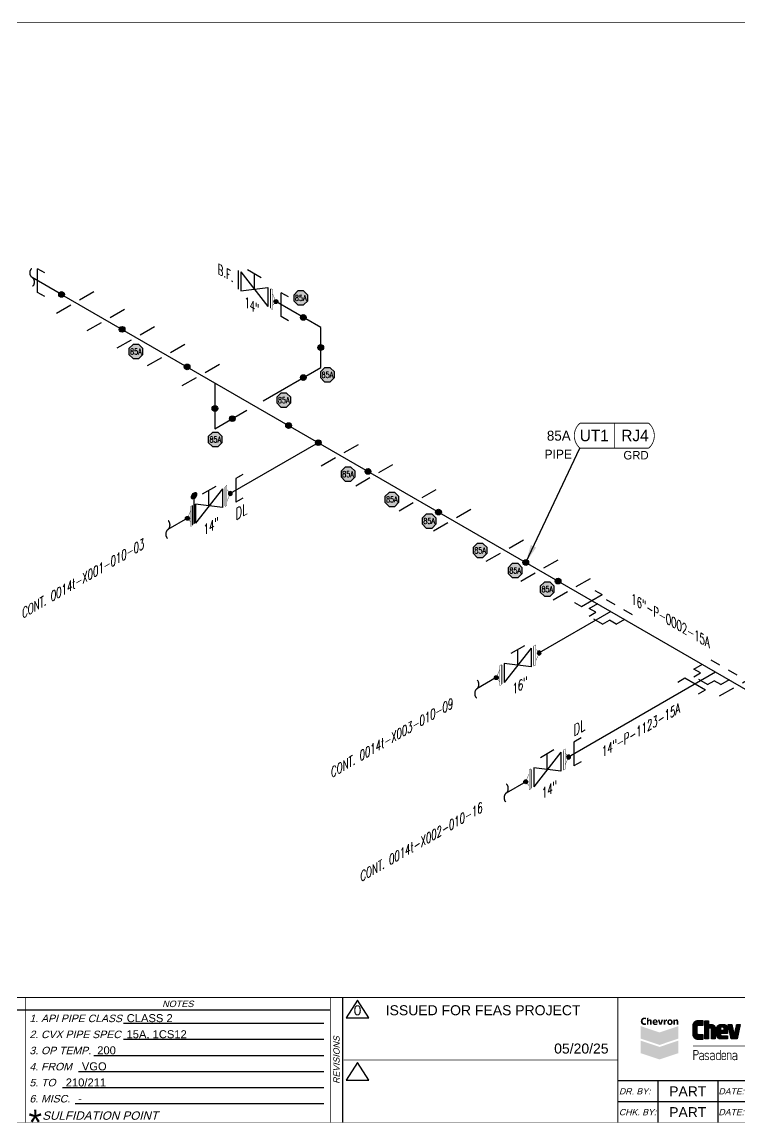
# Model space of a CAD drawing. Header units: inches. Extents: x 0.1 to 17.4, y 0.1 to 11.4.
# Drawn here: x 4.42 to 11.6, y 0.25 to 11.25 of the extents above; entities that cross this region are included whole.
import ezdxf
from ezdxf.enums import TextEntityAlignment as Align

# ---------------------------------------------------------------- set-up
doc = ezdxf.new("R2010")
doc.units = ezdxf.units.IN
doc.header["$MEASUREMENT"] = 0
doc.linetypes.add('HIDDEN2', pattern=[0.1875, 0.125, -0.0625])
for name, color, linetype in [('3', 1, 'Continuous'), ('BORDER', 3, 'Continuous'), ('BORDERTEXT', 7, 'Continuous'), ('COMP', 1, 'Continuous'), ('Continuation', 7, 'Continuous'), ('DL', 20, 'Continuous'), ('FITTINGS', 4, 'Continuous'), ('LOGO', 8, 'Continuous'), ('PART_PCML', 7, 'Continuous'), ('PART_SelectedCML_UT', 132, 'Continuous'), ('PIPE-ANNO', 150, 'HIDDEN2'), ('TEXT', 7, 'Continuous'), ('UNAS.PIPE', 251, 'Continuous'), ('WELD POINTS', 41, 'Continuous'), ('Welds', 7, 'Continuous')]:
    doc.layers.add(name, color=color, linetype=linetype)
doc.layers.add('PIPE', color=7, linetype='Continuous', lineweight=30)
doc.styles.add('CMLPAS', font='')
doc.styles.add('FEASStandard', font='arial.ttf')
doc.styles.add('ISO30', font='simplex.shx', dxfattribs={"width": 0.85, "oblique": 30, "height": 0.075})
doc.styles.add('PART_Standard', font='romans', dxfattribs={"width": 0.8, "height": 0.09})
doc.styles.add('Richmond', font='arial.ttf')
doc.styles.add('SIMPLEX', font='ROMANS')
doc.styles.get("Standard").update_dxf_attribs({"font": 'arial.ttf'})
doc.styles.get('CMLPAS').set_extended_font_data('Cordia New')
doc.dimstyles.new('Richmond', dxfattribs={"dimtxt": 0.18, "dimasz": 0.18, "dimexe": 0.18, "dimexo": 0.0625, "dimgap": 0.09, "dimtad": 0, "dimtih": 1, "dimtoh": 1, "dimdec": 4, "dimzin": 0, "dimdsep": 46, "dimtxsty": 'Richmond', "dimcen": 0.09, "dimadec": 0, "dimazin": 0, "dimtfac": 1, "dimtdec": 4, "dimtofl": 0, "dimtmove": 0, "dimatfit": 3, "dimfxl": 1, "dimtolj": 1, "dimtzin": 0, "dimarcsym": 0})
doc.dimstyles.get("Standard").update_dxf_attribs({"dimtxt": 0.18, "dimasz": 0.18, "dimexe": 0.18, "dimexo": 0.0625, "dimgap": 0.09, "dimtad": 0, "dimtih": 1, "dimtoh": 1, "dimdec": 4, "dimzin": 0, "dimdsep": 46, "dimtxsty": 'Standard', "dimcen": 0.09, "dimadec": 0, "dimazin": 0, "dimtfac": 1, "dimtdec": 4, "dimtofl": 0, "dimtmove": 0, "dimatfit": 3, "dimfxl": 1, "dimtolj": 1, "dimtzin": 0, "dimarcsym": 0})

# ---------------------------------------------------------------- blocks, each defined once
blk = doc.blocks.new('Border')
at = {"layer": 'LOGO', "lineweight": 0}
h = blk.add_hatch(color=164, dxfattribs=at)
edge = h.paths.add_edge_path()
edge.add_spline(control_points=[(10.659, 1.229), (10.656, 1.227), (10.65, 1.225), (10.642, 1.225), (10.618, 1.225), (10.605, 1.242), (10.605, 1.262), (10.605, 1.287), (10.622, 1.3), (10.643, 1.3), (10.652, 1.3), (10.656, 1.298), (10.659, 1.297), (10.659, 1.297), (10.656, 1.282), (10.656, 1.282), (10.653, 1.284), (10.65, 1.285), (10.644, 1.285), (10.634, 1.285), (10.623, 1.279), (10.623, 1.263), (10.623, 1.248), (10.632, 1.241), (10.644, 1.241), (10.649, 1.241), (10.652, 1.241), (10.656, 1.243), (10.656, 1.243), (10.659, 1.229), (10.659, 1.229)], knot_values=[0, 0, 0, 0, 1, 1, 1, 2, 2, 2, 3, 3, 3, 4, 4, 4, 5, 5, 5, 6, 6, 6, 7, 7, 7, 8, 8, 8, 9, 9, 9, 10, 10, 10, 10], degree=3, periodic=0)
h = blk.add_hatch(color=150, dxfattribs=at)
h.set_gradient(color1=(0, 127, 255), color2=(0, 59, 117), rotation=45, one_color=1, tint=0.23, name='HEMISPHERICAL')
h.paths.add_polyline_path([(10.605, 1.089), (10.605, 1.214), (10.793, 1.151)])
h = blk.add_hatch(color=142, dxfattribs=at)
h.set_gradient(color1=(0, 153, 204), color2=(0, 57, 77), rotation=75, one_color=1, tint=0.15, name='INVCYLINDER')
h.paths.add_polyline_path([(10.98, 1.214), (10.793, 1.151), (10.605, 1.089), (10.793, 1.026), (10.98, 1.089)])
h = blk.add_hatch(color=164, dxfattribs=at)
edge = h.paths.add_edge_path()
edge.add_spline(control_points=[(10.698, 1.282), (10.692, 1.282), (10.685, 1.279), (10.682, 1.274), (10.682, 1.274), (10.682, 1.274), (10.682, 1.274), (10.682, 1.274), (10.682, 1.3), (10.682, 1.3), (10.682, 1.3), (10.666, 1.294), (10.666, 1.294), (10.666, 1.294), (10.666, 1.228), (10.666, 1.228), (10.666, 1.228), (10.682, 1.228), (10.682, 1.228), (10.682, 1.228), (10.682, 1.259), (10.682, 1.259), (10.682, 1.263), (10.685, 1.268), (10.691, 1.268), (10.697, 1.268), (10.699, 1.263), (10.699, 1.256), (10.699, 1.256), (10.699, 1.228), (10.699, 1.228), (10.699, 1.228), (10.715, 1.228), (10.715, 1.228), (10.715, 1.228), (10.715, 1.259), (10.715, 1.259), (10.715, 1.275), (10.708, 1.282), (10.698, 1.282)], knot_values=[0, 0, 0, 0, 1, 1, 1, 2, 2, 2, 3, 3, 3, 4, 4, 4, 5, 5, 5, 6, 6, 6, 7, 7, 7, 8, 8, 8, 9, 9, 9, 10, 10, 10, 11, 11, 11, 12, 12, 12, 13, 13, 13, 13], degree=3, periodic=0)
h = blk.add_hatch(color=164, dxfattribs=at)
edge = h.paths.add_edge_path(flags=16)
edge.add_spline(control_points=[(10.758, 1.26), (10.758, 1.264), (10.756, 1.271), (10.749, 1.271), (10.742, 1.271), (10.739, 1.265), (10.739, 1.26), (10.739, 1.26), (10.758, 1.26), (10.758, 1.26)], knot_values=[0, 0, 0, 0, 1, 1, 1, 2, 2, 2, 3, 3, 3, 3], degree=3, periodic=0)
edge = h.paths.add_edge_path()
edge.add_spline(control_points=[(10.739, 1.249), (10.74, 1.242), (10.745, 1.238), (10.754, 1.238), (10.759, 1.238), (10.765, 1.24), (10.769, 1.242), (10.769, 1.242), (10.771, 1.23), (10.771, 1.23), (10.765, 1.227), (10.758, 1.225), (10.751, 1.225), (10.732, 1.225), (10.722, 1.237), (10.722, 1.254), (10.722, 1.271), (10.733, 1.282), (10.75, 1.282), (10.767, 1.282), (10.774, 1.27), (10.774, 1.254), (10.774, 1.253), (10.774, 1.25), (10.774, 1.249), (10.774, 1.249), (10.739, 1.249), (10.739, 1.249)], knot_values=[0, 0, 0, 0, 1, 1, 1, 2, 2, 2, 3, 3, 3, 4, 4, 4, 5, 5, 5, 6, 6, 6, 7, 7, 7, 8, 8, 8, 9, 9, 9, 9], degree=3, periodic=0)
blk.add_hatch(color=164, dxfattribs=at).paths.add_polyline_path([(10.793, 1.228), (10.775, 1.28), (10.793, 1.28), (10.802, 1.243), (10.803, 1.243), (10.812, 1.28), (10.83, 1.28), (10.812, 1.228)])
h = blk.add_hatch(color=164, dxfattribs=at)
edge = h.paths.add_edge_path()
edge.add_spline(control_points=[(10.834, 1.263), (10.834, 1.271), (10.834, 1.276), (10.834, 1.28), (10.834, 1.28), (10.849, 1.28), (10.849, 1.28), (10.849, 1.28), (10.849, 1.27), (10.849, 1.27), (10.849, 1.27), (10.85, 1.27), (10.85, 1.27), (10.852, 1.278), (10.857, 1.281), (10.863, 1.281), (10.865, 1.281), (10.866, 1.281), (10.868, 1.281), (10.868, 1.281), (10.868, 1.266), (10.868, 1.266), (10.867, 1.266), (10.864, 1.266), (10.862, 1.266), (10.855, 1.265), (10.852, 1.261), (10.851, 1.256), (10.85, 1.255), (10.85, 1.254), (10.85, 1.252), (10.85, 1.252), (10.85, 1.228), (10.85, 1.228), (10.85, 1.228), (10.834, 1.228), (10.834, 1.228), (10.834, 1.228), (10.834, 1.263), (10.834, 1.263)], knot_values=[0, 0, 0, 0, 1, 1, 1, 2, 2, 2, 3, 3, 3, 4, 4, 4, 5, 5, 5, 6, 6, 6, 7, 7, 7, 8, 8, 8, 9, 9, 9, 10, 10, 10, 11, 11, 11, 12, 12, 12, 13, 13, 13, 13], degree=3, periodic=0)
h = blk.add_hatch(color=164, dxfattribs=at)
edge = h.paths.add_edge_path(flags=16)
edge.add_spline(control_points=[(10.908, 1.254), (10.908, 1.262), (10.905, 1.27), (10.897, 1.27), (10.889, 1.27), (10.886, 1.262), (10.886, 1.254), (10.886, 1.245), (10.889, 1.238), (10.897, 1.238), (10.905, 1.238), (10.908, 1.245), (10.908, 1.254)], knot_values=[0, 0, 0, 0, 1, 1, 1, 2, 2, 2, 3, 3, 3, 4, 4, 4, 4], degree=3, periodic=0)
edge = h.paths.add_edge_path()
edge.add_spline(control_points=[(10.924, 1.254), (10.924, 1.237), (10.914, 1.225), (10.897, 1.225), (10.88, 1.225), (10.87, 1.237), (10.87, 1.254), (10.87, 1.271), (10.88, 1.282), (10.897, 1.282), (10.914, 1.282), (10.924, 1.271), (10.924, 1.254)], knot_values=[0, 0, 0, 0, 1, 1, 1, 2, 2, 2, 3, 3, 3, 4, 4, 4, 4], degree=3, periodic=0)
h = blk.add_hatch(color=164, dxfattribs=at)
edge = h.paths.add_edge_path()
edge.add_spline(control_points=[(10.931, 1.263), (10.931, 1.27), (10.931, 1.275), (10.931, 1.28), (10.931, 1.28), (10.946, 1.28), (10.946, 1.28), (10.946, 1.28), (10.946, 1.273), (10.946, 1.273), (10.946, 1.273), (10.946, 1.273), (10.946, 1.273), (10.948, 1.276), (10.954, 1.282), (10.963, 1.282), (10.973, 1.282), (10.98, 1.275), (10.98, 1.259), (10.98, 1.259), (10.98, 1.228), (10.98, 1.228), (10.98, 1.228), (10.964, 1.228), (10.964, 1.228), (10.964, 1.228), (10.964, 1.257), (10.964, 1.257), (10.964, 1.263), (10.962, 1.268), (10.956, 1.268), (10.951, 1.268), (10.949, 1.265), (10.948, 1.262), (10.947, 1.261), (10.947, 1.259), (10.947, 1.258), (10.947, 1.258), (10.947, 1.228), (10.947, 1.228), (10.947, 1.228), (10.931, 1.228), (10.931, 1.228), (10.931, 1.228), (10.931, 1.263), (10.931, 1.263)], knot_values=[0, 0, 0, 0, 1, 1, 1, 2, 2, 2, 3, 3, 3, 4, 4, 4, 5, 5, 5, 6, 6, 6, 7, 7, 7, 8, 8, 8, 9, 9, 9, 10, 10, 10, 11, 11, 11, 12, 12, 12, 13, 13, 13, 14, 14, 14, 15, 15, 15, 15], degree=3, periodic=0)
h = blk.add_hatch(color=242, dxfattribs=at)
h.set_gradient(color1=(204, 0, 51), color2=(102, 0, 26), rotation=45, one_color=1, tint=0.2, name='HEMISPHERICAL')
h.paths.add_polyline_path([(10.605, 0.944), (10.605, 1.069), (10.793, 1.006)])
h = blk.add_hatch(color=1, dxfattribs=at)
h.set_gradient(color1=(255, 0, 0), color2=(87, 0, 0), rotation=75, one_color=1, tint=0.17, name='INVCYLINDER')
h.paths.add_polyline_path([(10.98, 1.069), (10.793, 1.006), (10.605, 0.944), (10.793, 0.881), (10.98, 0.944)])
blk.add_line((5.432, 1.244), (7.435, 1.244))
for points in [[(5.43, 1.083), (7.435, 1.083)], [(5.136, 0.922), (7.435, 0.922)], [(4.982, 0.762), (7.435, 0.762)], [(4.822, 0.601), (7.435, 0.601)], [(4.947, 0.44), (7.435, 0.44)]]:
    blk.add_lwpolyline(points)
at = {"layer": 'BORDER'}
for p, q in [((7.625, 0.25), (7.625, 1.5)), ((7.5, 1.375), (0.25, 1.375)), ((12.25, 0.667), (10.375, 0.667)), ((10.775, 0.667), (10.775, 0.25)), ((11.375, 0.667), (11.375, 0.25)), ((12.25, 0.458), (10.375, 0.458))]:
    blk.add_line(p, q, dxfattribs=at)
at = {"layer": 'BORDER', "const_width": 0.005}
blk.add_lwpolyline([(0.25, 0.25), (17.25, 0.25), (17.25, 11.25), (0.25, 11.25)], close=True, dxfattribs=at)
at = {"layer": 'BORDER', "const_width": 0.00833}
for points in [[(17.25, 1.5), (0.25, 1.5)], [(4.45, 0.25), (4.45, 1.5)], [(7.5, 0.25), (7.5, 1.5)], [(10.375, 0.25), (10.375, 1.5)], [(7.634, 0.875), (10.375, 0.875)]]:
    blk.add_lwpolyline(points, dxfattribs=at)
at = {"layer": 'LOGO'}
for p, q in [((11.13, 1.118), (11.13, 1.233)), ((11.133, 1.109), (11.133, 1.242)), ((11.136, 1.103), (11.136, 1.248)), ((11.139, 1.099), (11.139, 1.252)), ((11.143, 1.096), (11.143, 1.255)), ((11.146, 1.094), (11.146, 1.257)), ((11.149, 1.091), (11.149, 1.26)), ((11.152, 1.09), (11.152, 1.261)), ((11.155, 1.088), (11.155, 1.263)), ((11.158, 1.087), (11.158, 1.264)), ((11.161, 1.086), (11.161, 1.265)), ((11.164, 1.086), (11.164, 1.265)), ((11.168, 1.085), (11.168, 1.266)), ((11.171, 1.216), (11.171, 1.266)), ((11.174, 1.22), (11.174, 1.266)), ((11.177, 1.222), (11.177, 1.266)), ((11.18, 1.223), (11.18, 1.266)), ((11.183, 1.224), (11.183, 1.266)), ((11.186, 1.224), (11.186, 1.266)), ((11.189, 1.224), (11.189, 1.266)), ((11.193, 1.224), (11.193, 1.266)), ((11.196, 1.224), (11.196, 1.266)), ((11.199, 1.224), (11.199, 1.266)), ((11.202, 1.224), (11.202, 1.266)), ((11.205, 1.224), (11.205, 1.266)), ((11.208, 1.224), (11.208, 1.266)), ((11.211, 1.224), (11.211, 1.266)), ((11.214, 1.224), (11.214, 1.266)), ((11.218, 1.224), (11.218, 1.266)), ((11.221, 1.224), (11.221, 1.266)), ((11.224, 1.224), (11.224, 1.266)), ((11.227, 1.224), (11.227, 1.266)), ((11.246, 1.086), (11.246, 1.266)), ((11.249, 1.086), (11.249, 1.266)), ((11.252, 1.086), (11.252, 1.266)), ((11.255, 1.086), (11.255, 1.266)), ((11.258, 1.086), (11.258, 1.266)), ((11.261, 1.086), (11.261, 1.266)), ((11.264, 1.086), (11.264, 1.266)), ((11.268, 1.086), (11.268, 1.266)), ((11.271, 1.086), (11.271, 1.266)), ((11.274, 1.086), (11.274, 1.266)), ((11.277, 1.086), (11.277, 1.266)), ((11.28, 1.086), (11.28, 1.266)), ((11.283, 1.194), (11.283, 1.229)), ((11.286, 1.194), (11.286, 1.229)), ((11.289, 1.194), (11.289, 1.229)), ((11.293, 1.194), (11.293, 1.229)), ((11.296, 1.194), (11.296, 1.229)), ((11.299, 1.194), (11.299, 1.229)), ((11.302, 1.193), (11.302, 1.229)), ((11.305, 1.192), (11.305, 1.229)), ((11.308, 1.19), (11.308, 1.229)), ((11.311, 1.186), (11.311, 1.229)), ((11.314, 1.086), (11.314, 1.229)), ((11.318, 1.086), (11.318, 1.229)), ((11.321, 1.086), (11.321, 1.229)), ((11.324, 1.086), (11.324, 1.228)), ((11.327, 1.086), (11.327, 1.227)), ((11.33, 1.086), (11.33, 1.226)), ((11.333, 1.086), (11.333, 1.224)), ((11.336, 1.086), (11.336, 1.221)), ((11.339, 1.086), (11.339, 1.219)), ((11.343, 1.086), (11.343, 1.215)), ((11.371, 1.104), (11.371, 1.211)), ((11.374, 1.099), (11.374, 1.216)), ((11.377, 1.096), (11.377, 1.219)), ((11.38, 1.093), (11.38, 1.222)), ((11.383, 1.091), (11.383, 1.224)), ((11.386, 1.089), (11.386, 1.226)), ((11.389, 1.088), (11.389, 1.227)), ((11.393, 1.087), (11.393, 1.228)), ((11.396, 1.086), (11.396, 1.229)), ((11.399, 1.086), (11.399, 1.229)), ((11.402, 1.139), (11.402, 1.229)), ((11.405, 1.2), (11.405, 1.229)), ((11.408, 1.202), (11.408, 1.229)), ((11.411, 1.204), (11.411, 1.229)), ((11.414, 1.205), (11.414, 1.229)), ((11.418, 1.205), (11.418, 1.229)), ((11.421, 1.205), (11.421, 1.229)), ((11.424, 1.205), (11.424, 1.229)), ((11.427, 1.205), (11.427, 1.229)), ((11.43, 1.204), (11.43, 1.229)), ((11.433, 1.202), (11.433, 1.229)), ((11.436, 1.199), (11.436, 1.229)), ((11.439, 1.139), (11.439, 1.229)), ((11.443, 1.139), (11.443, 1.229)), ((11.446, 1.139), (11.446, 1.229)), ((11.449, 1.139), (11.449, 1.228)), ((11.452, 1.139), (11.452, 1.227)), ((11.455, 1.139), (11.455, 1.225)), ((11.458, 1.139), (11.458, 1.223)), ((11.461, 1.139), (11.461, 1.221)), ((11.464, 1.139), (11.464, 1.218)), ((11.468, 1.139), (11.468, 1.214)), ((11.483, 1.216), (11.483, 1.229)), ((11.486, 1.201), (11.486, 1.229)), ((11.489, 1.186), (11.489, 1.229)), ((11.493, 1.171), (11.493, 1.229)), ((11.496, 1.156), (11.496, 1.229)), ((11.499, 1.141), (11.499, 1.229)), ((11.502, 1.126), (11.502, 1.229)), ((11.505, 1.111), (11.505, 1.229)), ((11.508, 1.096), (11.508, 1.229)), ((11.511, 1.086), (11.511, 1.229)), ((11.514, 1.086), (11.514, 1.229)), ((11.518, 1.086), (11.518, 1.224)), ((11.561, 1.086), (11.561, 1.215)), ((11.564, 1.086), (11.564, 1.228)), ((11.568, 1.086), (11.568, 1.229)), ((11.571, 1.089), (11.571, 1.229)), ((11.574, 1.104), (11.574, 1.229)), ((11.577, 1.119), (11.577, 1.229)), ((11.58, 1.134), (11.58, 1.229)), ((11.583, 1.149), (11.583, 1.229)), ((11.586, 1.163), (11.586, 1.229)), ((11.589, 1.178), (11.589, 1.229)), ((11.593, 1.193), (11.593, 1.229)), ((11.596, 1.208), (11.596, 1.229)), ((11.171, 1.085), (11.171, 1.136)), ((11.174, 1.085), (11.174, 1.132)), ((11.177, 1.085), (11.177, 1.13)), ((11.18, 1.085), (11.18, 1.128)), ((11.183, 1.085), (11.183, 1.128)), ((11.186, 1.085), (11.186, 1.127)), ((11.189, 1.085), (11.189, 1.127)), ((11.193, 1.085), (11.193, 1.127)), ((11.196, 1.085), (11.196, 1.127)), ((11.199, 1.085), (11.199, 1.127)), ((11.202, 1.085), (11.202, 1.127)), ((11.205, 1.085), (11.205, 1.127)), ((11.208, 1.085), (11.208, 1.127)), ((11.211, 1.085), (11.211, 1.127)), ((11.214, 1.085), (11.214, 1.127)), ((11.218, 1.085), (11.218, 1.127)), ((11.221, 1.085), (11.221, 1.127)), ((11.224, 1.085), (11.224, 1.127)), ((11.227, 1.085), (11.227, 1.127)), ((11.346, 1.086), (11.346, 1.21)), ((11.349, 1.086), (11.349, 1.2)), ((11.368, 1.111), (11.368, 1.204)), ((11.402, 1.086), (11.402, 1.132)), ((11.405, 1.139), (11.405, 1.174)), ((11.405, 1.086), (11.405, 1.124)), ((11.408, 1.139), (11.408, 1.174)), ((11.408, 1.086), (11.408, 1.121)), ((11.411, 1.139), (11.411, 1.174)), ((11.411, 1.086), (11.411, 1.119)), ((11.414, 1.139), (11.414, 1.174)), ((11.414, 1.086), (11.414, 1.118)), ((11.418, 1.139), (11.418, 1.174)), ((11.418, 1.086), (11.418, 1.117)), ((11.421, 1.139), (11.421, 1.174)), ((11.421, 1.086), (11.421, 1.117)), ((11.424, 1.139), (11.424, 1.174)), ((11.424, 1.086), (11.424, 1.117)), ((11.427, 1.139), (11.427, 1.174)), ((11.427, 1.086), (11.427, 1.117)), ((11.43, 1.139), (11.43, 1.174)), ((11.43, 1.086), (11.43, 1.117)), ((11.433, 1.139), (11.433, 1.174)), ((11.433, 1.086), (11.433, 1.117)), ((11.436, 1.139), (11.436, 1.174)), ((11.436, 1.086), (11.436, 1.117)), ((11.439, 1.086), (11.439, 1.117)), ((11.443, 1.086), (11.443, 1.117)), ((11.446, 1.086), (11.446, 1.117)), ((11.449, 1.086), (11.449, 1.117)), ((11.452, 1.086), (11.452, 1.117)), ((11.455, 1.086), (11.455, 1.117)), ((11.458, 1.086), (11.458, 1.117)), ((11.461, 1.086), (11.461, 1.117)), ((11.464, 1.086), (11.464, 1.117)), ((11.468, 1.086), (11.468, 1.117)), ((11.471, 1.139), (11.471, 1.208)), ((11.471, 1.086), (11.471, 1.117)), ((11.474, 1.139), (11.474, 1.196)), ((11.521, 1.086), (11.521, 1.209)), ((11.524, 1.086), (11.524, 1.195)), ((11.527, 1.086), (11.527, 1.181)), ((11.53, 1.086), (11.53, 1.167)), ((11.533, 1.086), (11.533, 1.153)), ((11.536, 1.086), (11.536, 1.138)), ((11.539, 1.086), (11.539, 1.124)), ((11.543, 1.086), (11.543, 1.133)), ((11.546, 1.086), (11.546, 1.146)), ((11.549, 1.086), (11.549, 1.16)), ((11.552, 1.086), (11.552, 1.174)), ((11.555, 1.086), (11.555, 1.187)), ((11.558, 1.086), (11.558, 1.201))]:
    blk.add_line(p, q, dxfattribs=at)
for points in [[(11.129, 1.225), (11.128, 1.209), (11.127, 1.192), (11.127, 1.176), (11.127, 1.16), (11.128, 1.144), (11.129, 1.127), (11.129, 1.127), (11.129, 1.125), (11.13, 1.122), (11.13, 1.12), (11.13, 1.117), (11.131, 1.115), (11.132, 1.112), (11.133, 1.11), (11.134, 1.108), (11.135, 1.106), (11.136, 1.104), (11.137, 1.102), (11.139, 1.1), (11.141, 1.098), (11.142, 1.097), (11.144, 1.095), (11.146, 1.093), (11.148, 1.092), (11.15, 1.091), (11.152, 1.09), (11.155, 1.089), (11.157, 1.088), (11.159, 1.087), (11.161, 1.086), (11.164, 1.086), (11.166, 1.085), (11.169, 1.085), (11.171, 1.085), (11.228, 1.085)], [(11.228, 1.086), (11.228, 1.127), (11.186, 1.127), (11.184, 1.128), (11.183, 1.128), (11.181, 1.128), (11.18, 1.129), (11.178, 1.129), (11.177, 1.13), (11.176, 1.131), (11.174, 1.132), (11.173, 1.133), (11.172, 1.134), (11.171, 1.135), (11.17, 1.136), (11.17, 1.138), (11.169, 1.139), (11.168, 1.141), (11.168, 1.142), (11.168, 1.144), (11.168, 1.145), (11.168, 1.206), (11.168, 1.208), (11.168, 1.209), (11.168, 1.211), (11.169, 1.213), (11.17, 1.214), (11.17, 1.215), (11.171, 1.217), (11.172, 1.218), (11.173, 1.219), (11.174, 1.22), (11.176, 1.221), (11.177, 1.222), (11.178, 1.223), (11.18, 1.223), (11.181, 1.224), (11.183, 1.224), (11.184, 1.224), (11.186, 1.224), (11.228, 1.224), (11.228, 1.266), (11.171, 1.266), (11.169, 1.266), (11.166, 1.266), (11.164, 1.265), (11.161, 1.265), (11.159, 1.264), (11.157, 1.263), (11.155, 1.263), (11.152, 1.261), (11.15, 1.26), (11.148, 1.259), (11.146, 1.258), (11.144, 1.256), (11.142, 1.255), (11.141, 1.253), (11.139, 1.251), (11.137, 1.249), (11.136, 1.247), (11.135, 1.245), (11.134, 1.243), (11.133, 1.241), (11.132, 1.238), (11.131, 1.236), (11.13, 1.234), (11.13, 1.231), (11.13, 1.229), (11.129, 1.227), (11.129, 1.224)], [(11.57, 1.086), (11.51, 1.086), (11.48, 1.229), (11.516, 1.229), (11.54, 1.121), (11.565, 1.229), (11.6, 1.229), (11.57, 1.086)], [(11.439, 1.174), (11.439, 1.191), (11.439, 1.192), (11.439, 1.194), (11.438, 1.195), (11.438, 1.196), (11.437, 1.198), (11.437, 1.199), (11.436, 1.2), (11.435, 1.201), (11.434, 1.202), (11.433, 1.202), (11.432, 1.203), (11.431, 1.204), (11.429, 1.204), (11.428, 1.205), (11.427, 1.205), (11.425, 1.205), (11.416, 1.205), (11.415, 1.205), (11.413, 1.205), (11.412, 1.204), (11.411, 1.204), (11.409, 1.203), (11.408, 1.202), (11.407, 1.202), (11.406, 1.201), (11.405, 1.2), (11.404, 1.199), (11.404, 1.198), (11.403, 1.196), (11.403, 1.195), (11.402, 1.194), (11.402, 1.192), (11.402, 1.191), (11.402, 1.174), (11.439, 1.174)]]:
    blk.add_lwpolyline(points, dxfattribs=at)
blk.add_lwpolyline([(11.331, 1.225), (11.333, 1.224), (11.335, 1.223), (11.337, 1.221), (11.338, 1.22), (11.34, 1.218), (11.341, 1.216), (11.343, 1.215), (11.344, 1.213), (11.345, 1.211), (11.346, 1.209), (11.347, 1.207), (11.348, 1.205), (11.348, 1.203), (11.349, 1.2), (11.349, 1.198), (11.349, 1.196), (11.349, 1.194), (11.349, 1.086), (11.314, 1.086), (11.314, 1.177, 0.414214), (11.297, 1.194), (11.281, 1.194), (11.281, 1.086), (11.245, 1.086), (11.245, 1.266), (11.281, 1.266), (11.281, 1.229), (11.314, 1.229), (11.316, 1.229), (11.318, 1.229), (11.32, 1.229), (11.323, 1.228), (11.325, 1.228), (11.327, 1.227), (11.329, 1.226)], format="xyb", close=True, dxfattribs=at)
blk.add_lwpolyline([(11.471, 1.086), (11.402, 1.086), (11.399, 1.086), (11.397, 1.086), (11.395, 1.086), (11.393, 1.087), (11.391, 1.088), (11.389, 1.088), (11.387, 1.089), (11.385, 1.09), (11.382, 1.091), (11.381, 1.093), (11.379, 1.094), (11.377, 1.095), (11.376, 1.097), (11.374, 1.099), (11.373, 1.101), (11.372, 1.102), (11.37, 1.104), (11.369, 1.106), (11.369, 1.108), (11.368, 1.111), (11.367, 1.113), (11.367, 1.115), (11.366, 1.117), (11.366, 1.119), (11.366, 1.121), (11.366, 1.194), (11.366, 1.196), (11.366, 1.198), (11.367, 1.2), (11.367, 1.203), (11.368, 1.205), (11.369, 1.207), (11.369, 1.209), (11.37, 1.211), (11.372, 1.213), (11.373, 1.215), (11.374, 1.216), (11.376, 1.218), (11.377, 1.22), (11.379, 1.221), (11.381, 1.223), (11.382, 1.224), (11.385, 1.225), (11.387, 1.226), (11.389, 1.227), (11.391, 1.228), (11.393, 1.228), (11.395, 1.229), (11.397, 1.229), (11.399, 1.229), (11.402, 1.229), (11.438, 1.229), (11.44, 1.229), (11.443, 1.229), (11.445, 1.229), (11.447, 1.228), (11.449, 1.228), (11.451, 1.227), (11.453, 1.226), (11.455, 1.225), (11.457, 1.224), (11.459, 1.223), (11.461, 1.221), (11.463, 1.22), (11.464, 1.218), (11.466, 1.216), (11.467, 1.215), (11.468, 1.213), (11.47, 1.211), (11.47, 1.209), (11.471, 1.207), (11.472, 1.205), (11.473, 1.203), (11.473, 1.2), (11.474, 1.198), (11.474, 1.196), (11.474, 1.194), (11.474, 1.139), (11.402, 1.139), (11.402, 1.139), (11.402, 1.133), (11.402, 1.132), (11.402, 1.13), (11.403, 1.129), (11.403, 1.127), (11.404, 1.126), (11.405, 1.125), (11.406, 1.123), (11.407, 1.122), (11.408, 1.121), (11.409, 1.12), (11.411, 1.119), (11.412, 1.119), (11.414, 1.118), (11.415, 1.117), (11.417, 1.117), (11.418, 1.117), (11.42, 1.117), (11.471, 1.117)], close=True, dxfattribs=at)
for points, const_width in [([(12.024, 1.015), (11.127, 1.015)], 0.00625), ([(11.136, 0.974), (11.136, 0.875)], 0.00773), ([(11.4, 0.976), (11.4, 0.875)], 0.00773), ([(11.45, 0.913), (11.421, 0.913)], 0.00773), ([(11.471, 0.948), (11.471, 0.933)], 0.00773)]:
    blk.add_lwpolyline(points, dxfattribs=dict(at, const_width=const_width))
at = {"layer": 'LOGO', "const_width": 0.00773}
for points in [[(11.14, 0.97), (11.162, 0.97, -0.414214), (11.179, 0.953), (11.179, 0.944, -0.414214), (11.162, 0.927), (11.14, 0.927)], [(11.233, 0.915), (11.212, 0.913, 0.396573), (11.192, 0.895), (11.192, 0.891, 0.414214), (11.216, 0.878), (11.233, 0.881)], [(11.193, 0.933), (11.193, 0.933, -0.313861), (11.208, 0.944), (11.219, 0.944, -0.382974), (11.234, 0.922), (11.234, 0.875, -0.382974)], [(11.284, 0.933), (11.284, 0.933, 0.313861), (11.269, 0.944), (11.262, 0.944, 0.414214), (11.247, 0.929), (11.247, 0.926, 0.265564), (11.262, 0.911), (11.273, 0.907, -0.288199), (11.284, 0.896), (11.284, 0.893, -0.414214), (11.269, 0.878), (11.262, 0.878, -0.313861), (11.247, 0.889), (11.247, 0.889)], [(11.341, 0.915), (11.319, 0.913, 0.396573), (11.3, 0.895), (11.3, 0.891, 0.414214), (11.324, 0.878), (11.341, 0.881)], [(11.301, 0.933), (11.301, 0.933, -0.313861), (11.316, 0.944), (11.327, 0.944, -0.382974), (11.341, 0.922), (11.341, 0.875, -0.382974)], [(11.4, 0.933), (11.4, 0.933, 0.313861), (11.385, 0.944), (11.374, 0.944, 0.382974), (11.36, 0.922), (11.36, 0.9, 0.382974), (11.374, 0.878), (11.385, 0.878, 0.313861), (11.4, 0.889), (11.4, 0.889)], [(11.454, 0.909), (11.454, 0.929, 0.414214), (11.439, 0.944), (11.432, 0.944, 0.414214), (11.417, 0.929), (11.417, 0.893, 0.414214), (11.432, 0.878), (11.439, 0.878, 0.414214), (11.454, 0.893), (11.454, 0.893)], [(11.507, 0.875), (11.507, 0.93, 0.414214), (11.493, 0.945), (11.485, 0.945, 0.414214), (11.471, 0.93), (11.471, 0.875)], [(11.565, 0.915), (11.544, 0.913, 0.396573), (11.524, 0.895), (11.524, 0.891, 0.414214), (11.548, 0.878), (11.565, 0.881)], [(11.526, 0.933), (11.526, 0.933, -0.313861), (11.54, 0.944), (11.551, 0.944, -0.382974), (11.566, 0.922), (11.566, 0.875, -0.382974)]]:
    blk.add_lwpolyline(points, format="xyb", dxfattribs=at)
at = {"layer": 'BORDERTEXT', "style": 'FEASStandard', "oblique": 15}
blk.add_text('NOTES', height=0.065, dxfattribs=at).set_placement((5.975, 1.437), align=Align.MIDDLE)
for s, height, p in [('1. API PIPE CLASS', 0.075, (4.491, 1.254)), ('2. CVX PIPE SPEC', 0.075, (4.491, 1.094)), ('3. OP TEMP.', 0.075, (4.491, 0.933)), ('4. FROM ', 0.075, (4.491, 0.772)), ('5. TO ', 0.075, (4.491, 0.612)), ('6. MISC. ', 0.075, (4.491, 0.451)), ('SULFIDATION POINT', 0.08333, (4.619, 0.278))]:
    blk.add_text(s, height=height, dxfattribs=at).set_placement(p)
blk.add_text('REVISIONS', height=0.0625, rotation=90, dxfattribs=at).set_placement((7.562, 0.875), align=Align.MIDDLE)
for s, p in [('DR. BY:', (10.387, 0.562)), ('DATE:', (11.382, 0.562)), ('CHK. BY:', (10.387, 0.354)), ('DATE:', (11.382, 0.354))]:
    blk.add_text(s, height=0.0625, dxfattribs=at).set_placement(p, align=Align.MIDDLE_LEFT)
at = {"layer": 'BORDERTEXT', "insert": (4.481, 0.378), "char_height": 0.25, "attachment_point": 1, "style": 'FEASStandard'}
blk.add_mtext('*', dxfattribs=at)
blk = doc.blocks.new('BORDER TEXT')
at = {"layer": 'BORDERTEXT'}
for tag, p, height, style in [('API_PIPE_CLASS', (5.464, 1.254), 0.08, 'Richmond'), ('MATERIAL1', (12.263, 1.211), 0.08, 'Richmond'), ('P&ID_#1', (0.25, 1.083), 0.0625, 'FEASStandard'), ('LINE_#1', (1.487, 1.083), 0.0625, 'FEASStandard'), ('CVX_PIPE_SPEC', (5.462, 1.093), 0.08, 'Richmond'), ('MATERIAL2', (12.263, 1.04), 0.08, 'Richmond'), ('OP_TEMP', (5.169, 0.932), 0.08, 'Richmond'), ('P&ID_#2', (0.25, 0.922), 0.0625, 'FEASStandard'), ('LINE_#2', (1.487, 0.922), 0.0625, 'FEASStandard'), ('MATERIAL3', (12.263, 0.868), 0.08, 'Richmond'), ('P&ID_#3', (0.25, 0.762), 0.0625, 'FEASStandard'), ('LINE_#3', (1.487, 0.762), 0.0625, 'FEASStandard'), ('FROM', (5.015, 0.772), 0.08, 'Richmond'), ('MATERIAL4', (12.263, 0.696), 0.08, 'Richmond'), ('P&ID_#4', (0.25, 0.601), 0.0625, 'FEASStandard'), ('LINE_#4', (1.487, 0.601), 0.0625, 'FEASStandard'), ('TO', (4.854, 0.611), 0.08, 'Richmond'), ('MATERIAL5', (12.263, 0.525), 0.08, 'Richmond'), ('P&ID_#5', (0.25, 0.44), 0.0625, 'FEASStandard'), ('LINE_#5', (1.487, 0.44), 0.0625, 'FEASStandard'), ('MISC', (4.979, 0.451), 0.08, 'Richmond'), ('INSULATION', (12.928, 0.414), 0.0625, 'FEASStandard'), ('P&ID_#6', (0.25, 0.28), 0.0625, 'FEASStandard'), ('LINE_#6', (1.487, 0.28), 0.0625, 'FEASStandard'), ('PWHT', (12.928, 0.281), 0.0625, 'FEASStandard')]:
    blk.add_attdef(tag, p, '', height=height, dxfattribs=dict(at, style=style))
at = {"layer": 'BORDERTEXT', "style": 'FEASStandard'}
for tag, p in [('DR.BY', (11.075, 0.562)), ('DR.BY_DATE', (11.95, 0.562)), ('CHK_BY', (11.075, 0.354)), ('CHK._BY_DATE', (11.95, 0.354))]:
    blk.add_attdef(tag, text='', height=0.1, dxfattribs=at).set_placement(p, align=Align.MIDDLE_CENTER)
at = {"layer": 'BORDERTEXT', "style": 'PART_Standard', "width": 0.8}
for tag, p in [('PLANT_NUMBER', (13.938, 0.384)), ('SYSTEM_NUMBER', (14.812, 0.384)), ('CIRCUIT_NUMBER', (15.688, 0.384)), ('SHEET_NUMBER', (16.5, 0.384)), ('REVISION', (17.062, 0.384))]:
    blk.add_attdef(tag, text='', height=0.15, dxfattribs=at).set_placement(p, align=Align.MIDDLE_CENTER)
blk = doc.blocks.new('4_SUPPORT_I-BEAM_30')
at = {"color": 0, "linetype": 'ByBlock', "lineweight": -2}
for p, q in [((-0.044, 0.025), (-0.186, 0.107)), ((0.186, -0.107), (0.044, -0.025))]:
    blk.add_line(p, q, dxfattribs=at)
blk = doc.blocks.new('2_WELD_SINGLE_00')
at = {"linetype": 'ByBlock', "lineweight": -2}
h = blk.add_hatch(color=0, dxfattribs=at)
edge = h.paths.add_edge_path()
edge.add_arc((0, 0), 0.0286, 0, 360)
at = {"color": 0, "linetype": 'ByBlock', "lineweight": -2}
blk.add_circle((0, 0), 0.0286, dxfattribs=at)
blk = doc.blocks.new('1_BREAK-PIPE_PIPE_00')
at = {"color": 0, "linetype": 'ByBlock', "lineweight": -2}
for centre, major_axis in [((0.03, -0.092), (0, 0.101)), ((-0.03, 0.092), (0, -0.101))]:
    blk.add_ellipse(centre, major_axis=major_axis, ratio=0.711978, start_param=0.427466, end_param=3.141593, dxfattribs=at)
blk = doc.blocks.new('1_Tilde_00')
at = {"layer": 'PIPE-ANNO', "xscale": -0.5000000000000001, "yscale": 0.5, "zscale": 0.5}
blk.add_blockref('1_BREAK-PIPE_PIPE_00', (0, 0), dxfattribs=at)
blk = doc.blocks.new('*U81')
at = {"layer": 'WELD POINTS', "rotation": 329.999999999999}
blk.add_blockref('2_WELD_SINGLE_00', (-0.174, 0.1), dxfattribs=at)
at = {"layer": 'WELD POINTS'}
blk.add_blockref('2_WELD_SINGLE_00', (0, -0.201), dxfattribs=at)
blk = doc.blocks.new('*U80')
at = {"layer": 'WELD POINTS'}
for p, rotation in [((0, 0.201), 270), ((-0.174, -0.1), 299.9999999999993)]:
    blk.add_blockref('2_WELD_SINGLE_00', p, dxfattribs=dict(at, rotation=rotation))
blk = doc.blocks.new('*U79')
at = {"layer": 'WELD POINTS'}
for p, rotation in [((0, 0.201), 270), ((0.174, 0.1), 119.9999999999992)]:
    blk.add_blockref('2_WELD_SINGLE_00', p, dxfattribs=dict(at, rotation=rotation))
blk = doc.blocks.new('3_VALVE_FLANGE_GATE_30')
at = {"color": 0, "linetype": 'ByBlock', "lineweight": -2}
blk.add_wipeout([(-0.162, -0.187), (-0.135, -0.172), (0, 0), (0.135, -0.016), (0.162, 0), (0.162, 0.187), (0.135, 0.172), (0, 0), (-0.135, 0.016), (-0.162, 0)], dxfattribs=at)
for p, q in [((0.135, 0.172), (-0.135, -0.172)), ((0.068, 0.195), (-0.068, 0.117)), ((0, 0), (0, 0.156)), ((0.135, 0.172), (0.135, -0.016)), ((0.162, 0.187), (0.162, 0)), ((-0.162, 0), (-0.162, -0.187)), ((-0.135, 0.016), (-0.135, -0.172)), ((0.135, -0.016), (-0.135, 0.016))]:
    blk.add_line(p, q, dxfattribs=at)
blk = doc.blocks.new('AM9A04')
at = {"linetype": 'Continuous', "const_width": 0.01}
blk.add_lwpolyline([(0, -0.289), (0, 0.289), (-0.05, 0.318), (-0.05, -0.26)], close=True, dxfattribs=at)
at = {"const_width": 0.01}
blk.add_lwpolyline([(-0.05, -0.144), (-0.15, 0.087), (-0.05, 0.202)], dxfattribs=at)
blk = doc.blocks.new('A09')
at = {"layer": 'Welds'}
h = blk.add_hatch(color=256, dxfattribs=at)
h.dxf.hatch_style = 1
h.paths.add_polyline_path([(-0.03, 0, 1), (0.03, 0, 1)])
blk.add_circle((0, 0), 0.03, dxfattribs=at)
blk = doc.blocks.new('*U66')
blk.add_wipeout([(0.052, -0.03), (0.017, -0.07), (0.017, -0.11), (0, -0.1), (0, 0.1), (0.017, 0.09), (0.017, 0.05)]).dxf.layer = 'COMP'
at = {"layer": '3', "xscale": 0.65, "yscale": 0.65, "zscale": 0.65}
blk.add_blockref('A09', (0.052, -0.03), dxfattribs=at)
at = {"layer": 'COMP', "xscale": 0.3466300616258731, "yscale": 0.3466300616258731, "zscale": 0.3466300616258731, "rotation": 180}
blk.add_blockref('AM9A04', (0, 0), dxfattribs=at)
blk = doc.blocks.new('1_Text_330')
at = {"layer": 'TEXT', "style": 'PART_Standard', "oblique": 330, "width": 0.8}
blk.add_attdef('3/4"', (0, 0), '', height=0.09, rotation=330, dxfattribs=at)
blk = doc.blocks.new('2_BLIND_THREAD_PADDLE_30')
blk.add_wipeout([(-0.014, 0.086), (0.014, 0.102), (0.014, -0.086), (-0.014, -0.102)])
at = {"linetype": 'ByBlock', "lineweight": -2}
h = blk.add_hatch(color=0, dxfattribs=at)
edge = h.paths.add_edge_path()
edge.add_ellipse((0, 0.187), major_axis=(-0.0185, -0.032), ratio=0.57735, start_angle=0, end_angle=360)
at = {"color": 0, "linetype": 'ByBlock', "lineweight": -2}
for p, q in [((0, -0.094), (0, 0.157)), ((-0.014, -0.102), (-0.014, 0.086)), ((0.014, -0.086), (0.014, 0.102))]:
    blk.add_line(p, q, dxfattribs=at)
blk.add_ellipse((0, 0.187), major_axis=(-0.0185, -0.032), ratio=0.57735, dxfattribs=at)
blk = doc.blocks.new('1_Cont_30')
at = {"layer": 'Continuation', "style": 'PART_Standard', "oblique": 30, "width": 0.8}
blk.add_attdef('CONT', (0, 0), '', height=0.09, rotation=30, dxfattribs=at)
blk = doc.blocks.new('1_Text_30')
at = {"layer": 'TEXT', "style": 'PART_Standard', "oblique": 30, "width": 0.8}
blk.add_attdef('TEXT', (0, 0), '', height=0.09, rotation=30, dxfattribs=at)
blk = doc.blocks.new('DL_30')
at = {"layer": 'DL', "style": 'ISO30', "oblique": 30, "width": 0.85}
blk.add_text('DL', height=0.1, rotation=30, dxfattribs=at).set_placement((-0.21, 0.037))
blk = doc.blocks.new('PART_PCML')
blk.add_hatch(color=0).paths.add_polyline_path([(-0.07, -0.029), (-0.029, -0.07), (0.029, -0.07), (0.07, -0.029), (0.07, 0.029), (0.029, 0.07), (-0.029, 0.07), (-0.07, 0.029)])
at = {"color": 7, "const_width": 0.009}
blk.add_lwpolyline([(-0.07, 0.029), (-0.029, 0.07), (0.029, 0.07), (0.07, 0.029), (0.07, -0.029), (0.029, -0.07), (-0.029, -0.07), (-0.07, -0.029), (-0.07, 0.029), (-0.029, 0.07)], dxfattribs=at)
at = {"color": 18, "true_color": 0x000000}
blk.add_lwpolyline([(-0.029, 0.07), (-0.07, 0.029), (-0.07, -0.029), (-0.029, -0.07), (0.029, -0.07), (0.07, -0.029), (0.07, 0.029), (0.029, 0.07)], close=True, dxfattribs=at)
at = {"color": 7, "true_color": 0xffffff, "style": 'SIMPLEX', "width": 0.8, "flags": 1}
for tag, p in [('CIRCUIT', (-0.094, 0.089)), ('DM', (-0.053, -0.133)), ('TYPE', (-0.075, -0.204))]:
    blk.add_attdef(tag, p, '', height=0.0586, dxfattribs=at)
at = {"color": 7, "true_color": 0xffffff, "style": 'SIMPLEX', "width": 0.8}
blk.add_attdef('DMDISP', text='', height=0.0586, dxfattribs=at).set_placement((0, 0), align=Align.MIDDLE_CENTER)
blk = doc.blocks.new('CMLPAS')
at = {"const_width": 0.008}
blk.add_lwpolyline([(0.063, 0.125, 0.454441), (0.063, -0.125), (0.75, -0.125, 0.454441), (0.75, 0.125)], format="xyb", close=True, dxfattribs=at)
blk.add_lwpolyline([(0.406, -0.125), (0.406, 0.125)], dxfattribs=at)
at = {"style": 'CMLPAS', "flags": 1}
for tag, p in [('STATE', (0.75, 0.623)), ('DL', (0.75, 0.482)), ('CIRCUIT', (0.75, 0.341)), ('SUBSINTERVAL(MONTHS)', (-0.025, -0.335)), ('OLD_ID', (0.75, -0.337)), ('OLD_NDE', (0.75, -0.478)), ('OLD_ENTY', (0.741, -0.636)), ('SIZE', (0.747, -0.761)), ('SPEC', (0.747, -0.902)), ('JUSTIFY', (0.747, -1.043)), ('COMMENTS', (0.747, -1.185)), ('OLD_ASSET', (0.75, -1.326)), ('SCHED', (0.737, -1.469)), ('NOM_THICK', (0.752, -1.61)), ('CORR_ALLOW', (0.763, -1.745)), ('TML_STATUS', (0.772, -1.878)), ('FLOW_ORDER', (0.778, -2.13))]:
    blk.add_attdef(tag, text='', height=0.1, dxfattribs=at).set_placement(p, align=Align.MIDDLE_RIGHT)
at = {"style": 'CMLPAS'}
for tag, height, p in [('CHILD', 0.25, (0.75, 0.269)), ('###', 0.115, (0.75, 0.002)), ('ACCESS', 0.085, (0.75, -0.195))]:
    blk.add_attdef(tag, text='', height=height, dxfattribs=at).set_placement(p, align=Align.MIDDLE_RIGHT)
at = {"color": 152, "style": 'CMLPAS'}
for tag, height, p in [('SPECIAL', 0.085, (0.405, 0.19)), ('DM-TYPE', 0.1, (-0.03, 0)), ('COMP', 0.09, (-0.017, -0.185))]:
    blk.add_attdef(tag, text='', height=height, dxfattribs=at).set_placement(p, align=Align.MIDDLE_RIGHT)
at = {"style": 'CMLPAS'}
blk.add_attdef('NDE', text='', height=0.115, dxfattribs=at).set_placement((0.206, 0.002), align=Align.MIDDLE_CENTER)
blk = doc.blocks.new('*U65')
at = {"color": 20, "linetype": 'ByBlock', "ltscale": 0.7}
blk.add_line((-0.054, 0.15), (-0.054, -0.087), dxfattribs=at)
for points in [[(-0.126, 0.191), (-0.054, 0.15)], [(-0.126, -0.046), (-0.054, -0.087)]]:
    blk.add_leader(points, dimstyle='Richmond', override={"dimasz": 0.04, "dimgap": 0.09, "dimtad": 0}, dxfattribs=at)
blk = doc.blocks.new('*U86')
at = {"layer": 'DL', "color": 20, "linetype": 'ByBlock', "ltscale": 0.7}
blk.add_line((-0.103, 0.122), (0.103, 0.003), dxfattribs=at)
for points in [[(-0.103, 0.204), (-0.103, 0.122)], [(0.103, 0.086), (0.103, 0.003)]]:
    blk.add_leader(points, dimstyle='Richmond', override={"dimasz": 0.04, "dimgap": 0.09, "dimtad": 0}, dxfattribs=at)

msp = doc.modelspace()

# ---------------------------------------------------------------- linework, layer by layer
at = {"layer": 'BORDERTEXT'}
for points in [[(7.772, 1.474), (7.659, 1.298), (7.885, 1.298)], [(7.772, 0.849), (7.659, 0.673), (7.885, 0.673)]]:
    msp.add_lwpolyline(points, close=True, dxfattribs=at)
at = {"layer": 'FITTINGS', "linetype": 'HIDDEN2', "lineweight": -2, "ltscale": 0.5}
for p, q in [((10.088, 5.39), (10.25, 5.484)), ((10.521, 5.327), (10.25, 5.484)), ((10.156, 5.351), (10.088, 5.39)), ((10.088, 5.312), (10.156, 5.351)), ((10.223, 5.234), (10.088, 5.312)), ((10.359, 5.234), (10.521, 5.327)), ((10.223, 5.234), (10.291, 5.273)), ((10.359, 5.234), (10.291, 5.273)), ((11.137, 4.784), (11.299, 4.878)), ((11.57, 4.722), (11.299, 4.878)), ((11.204, 4.745), (11.137, 4.784)), ((11.137, 4.706), (11.204, 4.745)), ((11.272, 4.628), (11.137, 4.706)), ((11.272, 4.628), (11.34, 4.667)), ((11.407, 4.628), (11.34, 4.667)), ((11.407, 4.628), (11.57, 4.722))]:
    msp.add_line(p, q, dxfattribs=at)
at = {"layer": 'PIPE'}
for p, q in [((4.812, 8.529), (13.638, 3.434)), ((7.404, 8.199), (6.956, 8.458)), ((7.404, 7.798), (7.404, 8.199)), ((6.827, 7.465), (7.404, 7.798)), ((6.346, 7.644), (6.346, 7.187)), ((6.346, 7.187), (6.666, 7.372)), ((7.38, 7.047), (6.5, 6.539)), ((10.304, 5.359), (9.589, 4.945)), ((11.353, 4.753), (9.883, 3.904))]:
    msp.add_line(p, q, dxfattribs=at)
at = {"layer": 'UNAS.PIPE'}
for p, q in [((4.812, 8.529), (4.518, 8.699)), ((6.071, 6.291), (5.876, 6.178)), ((9.16, 4.698), (8.965, 4.585)), ((9.455, 3.657), (9.259, 3.544))]:
    msp.add_line(p, q, dxfattribs=at)

# ---------------------------------------------------------------- block references
at = {"rotation": 180}
msp.add_blockref('1_Tilde_00', (4.518, 8.699), dxfattribs=at)
for name, p, values in [('1_Text_330', (10.511, 5.443), {'3/4"': '16"-P-0002-15A'}), ('1_Text_30', (10.216, 3.898), {'TEXT': '14"-P-1123-15A'})]:
    msp.add_blockref(name, p).add_auto_attribs(values)
at = {"layer": 'BORDER'}
msp.add_blockref('Border', (0, 0), dxfattribs=at)
at = {"layer": 'BORDERTEXT'}
ref = msp.add_blockref('BORDER TEXT', (0, 0), dxfattribs=at)
ref.add_attrib('CHK_BY', 'PART', dxfattribs={"height": 0.1, "style": 'FEASStandard'}).set_placement((11.075, 0.354), align=Align.MIDDLE_CENTER)
ref.add_attrib('DR.BY', 'PART', dxfattribs={"height": 0.1, "style": 'FEASStandard'}).set_placement((11.075, 0.562), align=Align.MIDDLE_CENTER)
ref.add_attrib('MISC', '-', (4.979, 0.451), dxfattribs={"height": 0.08, "style": 'Richmond'})
ref.add_attrib('TO', '210/211', (4.854, 0.611), dxfattribs={"height": 0.08, "style": 'Richmond'})
ref.add_attrib('FROM', 'VGO', (5.015, 0.772), dxfattribs={"height": 0.08, "style": 'Richmond'})
ref.add_attrib('OP_TEMP', '200', (5.169, 0.932), dxfattribs={"height": 0.08, "style": 'Richmond'})
ref.add_attrib('CVX_PIPE_SPEC', '15A, 1CS12', (5.462, 1.093), dxfattribs={"height": 0.08, "style": 'Richmond'})
ref.add_attrib('API_PIPE_CLASS', 'CLASS 2', (5.464, 1.254), dxfattribs={"height": 0.08, "style": 'Richmond'})
at = {"layer": 'Continuation'}
for p, values in [((4.419, 5.287), {'CONT': 'CONT. 0014t-X001-010-03'}), ((7.508, 3.694), {'CONT': 'CONT. 0014t-X003-010-09'}), ((7.802, 2.653), {'CONT': 'CONT. 0014t-X002-010-16'})]:
    msp.add_blockref('1_Cont_30', p, dxfattribs=at).add_auto_attribs(values)
at = {"layer": 'DL'}
for name, p, rotation in [('*U65', (4.518, 8.699), 180), ('*U86', (10.169, 5.437), 59.99999999999996)]:
    msp.add_blockref(name, p, dxfattribs=dict(at, rotation=rotation))
at = {"layer": 'DL', "xscale": -1, "rotation": 120}
msp.add_blockref('*U86', (11.204, 4.667), dxfattribs=at)
at = {"layer": 'DL'}
msp.add_blockref('DL_30', (10.143, 4.071), dxfattribs=at)
at = {"layer": 'FITTINGS', "xscale": -1}
for p in [(4.949, 8.45), (5.254, 8.274), (5.554, 8.101), (5.859, 7.925), (6.205, 7.725), (7.595, 6.923), (7.94, 6.723), (8.374, 6.473), (8.719, 6.274), (9.246, 5.969), (9.592, 5.77), (9.915, 5.583), (11.58, 4.622)]:
    msp.add_blockref('4_SUPPORT_I-BEAM_30', p, dxfattribs=at)
at = {"layer": 'PART_PCML', "color": 13}
for p in [(7.204, 8.494), (5.556, 7.958), (7.471, 7.726), (7.034, 7.473), (6.35, 7.079), (7.677, 6.733), (8.116, 6.48), (8.489, 6.264), (8.998, 5.97), (9.349, 5.768), (9.67, 5.583)]:
    msp.add_blockref('PART_PCML', p, dxfattribs=at).add_auto_attribs({'DMDISP': '85A'})
at = {"layer": 'PART_SelectedCML_UT'}
msp.add_blockref('CMLPAS', (9.934, 7.117), dxfattribs=at).add_auto_attribs({'###': 'RJ4', 'NDE': 'UT1', 'DM-TYPE': '85A', 'COMP': 'PIPE', 'ACCESS': 'GRD'})
at = {"layer": 'PIPE-ANNO', "xscale": -1, "rotation": 180}
for p in [(5.876, 6.178), (8.965, 4.585), (9.259, 3.544)]:
    msp.add_blockref('1_Tilde_00', p, dxfattribs=at)
at = {"layer": 'TEXT'}
msp.add_blockref('1_Text_330', (6.374, 8.738), dxfattribs=at).add_auto_attribs({'3/4"': 'B.F.'})
at = {"layer": 'WELD POINTS'}
for name, p in [('2_WELD_SINGLE_00', (4.812, 8.529)), ('*U81', (7.404, 8.199)), ('2_WELD_SINGLE_00', (5.417, 8.18)), ('*U80', (7.404, 7.798)), ('2_WELD_SINGLE_00', (6.068, 7.804)), ('*U79', (6.346, 7.187)), ('2_WELD_SINGLE_00', (7.083, 7.218)), ('2_WELD_SINGLE_00', (7.38, 7.047)), ('2_WELD_SINGLE_00', (7.877, 6.76)), ('2_WELD_SINGLE_00', (8.582, 6.353)), ('2_WELD_SINGLE_00', (9.455, 5.849)), ('2_WELD_SINGLE_00', (9.778, 5.663))]:
    msp.add_blockref(name, p, dxfattribs=at)

# ---------------------------------------------------------------- texts
at = {"layer": 'BORDERTEXT', "style": 'FEASStandard'}
msp.add_text('ISSUED FOR FEAS PROJECT', height=0.1, dxfattribs=at).set_placement((9.028, 1.373), align=Align.MIDDLE_CENTER)
for tag, text, p in [('0', '', (7.772, 1.372)), ('05/20/25', '-', (10.011, 0.99))]:
    msp.add_attdef(tag, text=text, height=0.1, dxfattribs=at).set_placement(p, align=Align.MIDDLE_CENTER)

# ---------------------------------------------------------------- leaders
at = {"layer": 'PART_SelectedCML_UT'}
msp.add_leader([(9.455, 5.849), (9.997, 6.992)], dimstyle='Standard', dxfattribs=at)

# ---------------------------------------------------------------- next in the draw order: block references
at = {"layer": 'FITTINGS', "xscale": -1}
msp.add_blockref('3_VALVE_FLANGE_GATE_30', (6.741, 8.582), dxfattribs=at)
at = {"layer": 'UNAS.PIPE'}
for p in [(6.286, 6.415), (9.375, 4.822), (9.669, 3.78)]:
    msp.add_blockref('3_VALVE_FLANGE_GATE_30', p, dxfattribs=at)

# ---------------------------------------------------------------- next in the draw order: block references
at = {"layer": 'COMP', "ltscale": 0.65}
msp.add_blockref('*U66', (6.904, 8.488), dxfattribs=at)
at = {"layer": 'COMP', "ltscale": 0.65, "xscale": -1, "rotation": 180}
for p in [(6.448, 6.509), (9.537, 4.915), (9.831, 3.874)]:
    msp.add_blockref('*U66', p, dxfattribs=at)
at = {"layer": 'TEXT'}
msp.add_blockref('1_Text_330', (6.641, 8.408), dxfattribs=at).add_auto_attribs({'3/4"': '14"'})
ref = msp.add_blockref('1_Text_30', (6.233, 6.119), dxfattribs=at)
ref.add_attrib('TEXT', '14"', (6.233, 6.119), dxfattribs={"layer": 'UNAS.PIPE', "height": 0.09, "rotation": 30, "style": 'PART_Standard', "oblique": 30, "width": 0.8})
ref = msp.add_blockref('1_Text_30', (9.322, 4.525), dxfattribs=at)
ref.add_attrib('TEXT', '16"', (9.322, 4.525), dxfattribs={"layer": 'UNAS.PIPE', "height": 0.09, "rotation": 30, "style": 'PART_Standard', "oblique": 30, "width": 0.8})
ref = msp.add_blockref('1_Text_30', (9.616, 3.484), dxfattribs=at)
ref.add_attrib('TEXT', '14"', (9.616, 3.484), dxfattribs={"layer": 'UNAS.PIPE', "height": 0.09, "rotation": 30, "style": 'PART_Standard', "oblique": 30, "width": 0.8})

# ---------------------------------------------------------------- next in the draw order: wipeouts: each hides what was drawn before it
for points in [[(6.071, 6.291), (6.106, 6.251), (6.106, 6.211), (6.123, 6.221), (6.123, 6.421), (6.106, 6.411), (6.106, 6.371)], [(9.16, 4.698), (9.195, 4.658), (9.195, 4.618), (9.212, 4.628), (9.212, 4.828), (9.195, 4.818), (9.195, 4.778)], [(9.455, 3.657), (9.489, 3.617), (9.489, 3.577), (9.506, 3.587), (9.506, 3.787), (9.489, 3.777), (9.489, 3.737)]]:
    msp.add_wipeout(points).dxf.layer = 'UNAS.PIPE'

# ---------------------------------------------------------------- next in the draw order: hatches: boundary and pattern name
at = {"layer": 'UNAS.PIPE'}
h = msp.add_hatch(color=256, dxfattribs=at)
h.dxf.hatch_style = 1
h.paths.add_polyline_path([(6.052, 6.291, 1), (6.091, 6.291, 1)])
h = msp.add_hatch(color=256, dxfattribs=at)
h.dxf.hatch_style = 1
h.paths.add_polyline_path([(9.18, 4.698, 1), (9.141, 4.698, 1)])
h = msp.add_hatch(color=256, dxfattribs=at)
h.dxf.hatch_style = 1
h.paths.add_polyline_path([(9.435, 3.657, 1), (9.474, 3.657, 1)])

# ---------------------------------------------------------------- next in the draw order: linework, layer by layer
for centre in [(6.071, 6.291), (9.16, 4.698), (9.455, 3.657)]:
    msp.add_circle(centre, 0.0195, dxfattribs=at)

# ---------------------------------------------------------------- next in the draw order: block references
at = {"layer": 'DL', "xscale": -1, "rotation": 240}
msp.add_blockref('*U86', (6.956, 8.458), dxfattribs=at)
at = {"layer": 'DL', "rotation": 300.0000000000001}
for p in [(6.5, 6.539), (9.883, 3.904)]:
    msp.add_blockref('*U86', p, dxfattribs=at)
at = {"layer": 'DL'}
msp.add_blockref('DL_30', (6.762, 6.232), dxfattribs=at)
at = {"layer": 'UNAS.PIPE', "xscale": -0.3466300616258731, "yscale": 0.3466300616258731, "zscale": 0.3466300616258731, "rotation": 180}
for p in [(6.123, 6.321), (9.212, 4.728), (9.506, 3.687)]:
    msp.add_blockref('AM9A04', p, dxfattribs=at)

# ---------------------------------------------------------------- next in the draw order: block references
at = {"layer": 'UNAS.PIPE'}
msp.add_blockref('2_BLIND_THREAD_PADDLE_30', (6.137, 6.329), dxfattribs=at)

doc.saveas('drawing.dxf')
